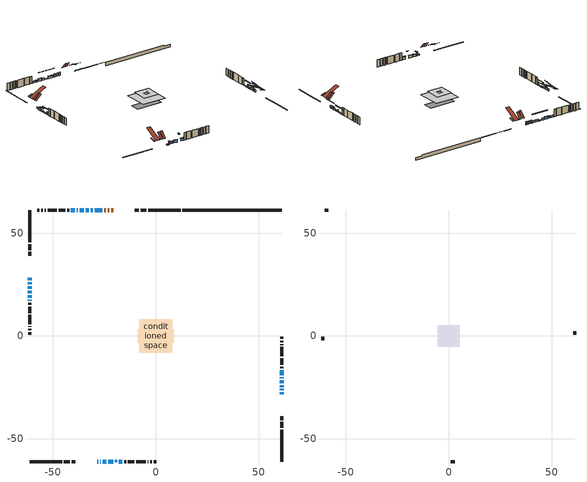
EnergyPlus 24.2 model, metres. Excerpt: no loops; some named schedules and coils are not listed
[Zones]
conditioned space
 floor outside (Floor1 construction): -2.92,-2.92 -2.92,2.92 2.92,2.92 2.92,-2.92 z0.26
 floor adiabatic (AdiabaticFloorConstruction): -8.1,-8.1 -8.1,8.1 8.1,8.1 8.1,-8.1 z2.7
 floor foundation (Slab1 construction): -8.86,-3.21 -8.86,3.21 8.86,3.21 8.86,-3.21 z-2.08
 wall outside (RimJoist1 construction): 12.05,61.26 -3.66,61.26 / -61.26,-61.26 -45.55,-61.26 / -61.26,61.26 -61.26,45.55 / 61.26,-61.26 61.26,-45.55 z0.26:0.56
 wall outside (RimJoist2 construction): -4.59,61.26 -7.41,61.26 / -44.62,-61.26 -41.79,-61.26 / -61.26,44.62 -61.26,41.79 / 61.26,-44.62 61.26,-41.79 z0.26:0.56
 wall outside (RimJoist4 construction): -8.34,61.26 -10.11,61.26 / -40.87,-61.26 -39.09,-61.26 / -61.26,40.87 -61.26,39.09 / 61.26,-40.87 61.26,-39.09 z0.26:0.56
 wall outside (AdiabaticWallConstruction 1): -20.77,61.26 -21.62,61.26 / -22.55,61.26 -23.42,61.26 / -24.34,61.26 -25.15,61.26 z0.26:2.29
 wall outside (AdiabaticWallConstruction): -28.44,-61.26 -27.88,-61.26 z0.26:0.52; -61.26,28.44 -61.26,27.07 / -37.81,61.26 -38.5,61.26 / -39.43,61.26 -41.23,61.26 z0.26:1.23; -61.26,26.14 -61.26,25.15 / 61.26,-28.44 61.26,-27.27 / 61.26,-26.34 61.26,-25.75 / 61.26,-24.83 61.26,-23.83 / 61.26,-20.61 61.26,-20.02 / -17.99,-61.26 -16.29,-61.26 / -35.05,61.26 -36.88,61.26 / -61.26,17.67 -61.26,17.08 z0.26:1.86; -26.08,61.26 -29.59,61.26 / -25.71,-61.26 -24.05,-61.26 z0.26:1.43; -26.95,-61.26 -26.63,-61.26 z0.26:2.29; -61.26,24.22 -61.26,23.02 z0.26:1.4; -61.26,22.1 -61.26,20.72 / 61.26,-22.91 61.26,-21.53 z0.26:0.74; -23.13,-61.26 -20.71,-61.26 z0.26:1.76; -30.51,61.26 -31.71,61.26 / -61.26,19.8 -61.26,18.6 / 61.26,-19.09 61.26,-16.7 z0.26:0.85; -32.64,61.26 -34.13,61.26 z0.26:1.48
 wall outside (Wall1 construction): -42.16,61.26 -43.09,61.26 / -15.36,-61.26 -14.43,-61.26 / -61.26,16.16 -61.26,15.23 / 61.26,-15.77 61.26,-14.84 z0.26:5.14
 wall outside (Wall2 construction): -44.02,61.26 -47.16,61.26 / -13.5,-61.26 -10.36,-61.26 / -61.26,14.3 -61.26,11.15 / 61.26,-13.91 61.26,-10.77 z0.26:5.14
 wall outside (Wall3 construction): -48.09,61.26 -52.6,61.26 / -9.43,-61.26 -4.93,-61.26 / -61.26,10.23 -61.26,5.72 / 61.26,-9.84 61.26,-5.34 z0.26:5.14
 wall outside (Wall4 construction): -53.52,61.26 -53.9,61.26 / -4,-61.26 -3.62,-61.26 / -61.26,4.79 -61.26,4.42 / 61.26,-4.41 61.26,-4.03 z0.26:5.14
 wall outside (Wall5 construction): -54.83,61.26 -55.64,61.26 / -2.69,-61.26 -1.88,-61.26 / -61.26,3.49 -61.26,2.68 / 61.26,-3.1 61.26,-2.3 z0.26:5.14
 wall outside (Wall6 construction): -56.56,61.26 -57.67,61.26 / -0.96,-61.26 0.15,-61.26 / -61.26,1.75 -61.26,0.65 / 61.26,-1.37 61.26,-0.26 z0.26:5.14
 wall foundation (FoundationWall1 construction): 12.98,61.26,-2.08 12.98,61.26,0.26 56.43,61.26,0.26 56.43,61.26,-0.32 61.26,61.26,-0.32 61.26,61.26,-2.08
 window (WindowConstruction 17): -28.44,-61.26 -27.88,-61.26 z0.26:0.51
 window (WindowConstruction 5): -61.26,28.44 -61.26,27.07 z0.26:1.23
 window (WindowConstruction 6): -61.26,26.14 -61.26,25.15 z0.26:1.86
 window (WindowConstruction 7): 61.26,-28.44 61.26,-27.27 z0.26:1.86
 window (WindowConstruction 8): 61.26,-26.34 61.26,-25.75 z0.26:1.86
 window (WindowConstruction 9): 61.26,-24.83 61.26,-23.84 z0.26:1.86
 window (WindowConstruction 10): -26.08,61.26 -29.59,61.26 z0.26:1.43
 window (WindowConstruction 18): -26.95,-61.26 -26.63,-61.26 z0.26:2.29
 window (WindowConstruction 11): -25.71,-61.26 -24.05,-61.26 z0.26:1.43
 window (WindowConstruction 12): -61.26,24.22 -61.26,23.02 z0.26:1.4
 window (WindowConstruction 13): -61.26,22.1 -61.26,20.72 z0.26:0.74
 window (WindowConstruction 14): 61.26,-22.91 61.26,-21.53 z0.26:0.74
 window (WindowConstruction 15): 61.26,-20.61 61.26,-20.02 z0.26:1.86
 window (WindowConstruction 16): -23.12,-61.26 -20.71,-61.26 z0.26:1.76
 window (WindowConstruction 20): -30.51,61.26 -31.71,61.26 z0.26:0.85
 window (WindowConstruction 21): -61.26,19.8 -61.26,18.6 z0.26:0.85
 window (WindowConstruction 22): 61.26,-19.09 61.26,-16.7 z0.26:0.85
 window (WindowConstruction): -17.99,-61.26 -16.29,-61.26 z0.26:1.86
 window (WindowConstruction 19): -32.64,61.26 -34.12,61.26 z0.26:1.48
 window (WindowConstruction 1): -35.05,61.26 -36.88,61.26 z0.26:1.86
 window (WindowConstruction 2): -37.81,61.26 -38.5,61.26 z0.26:1.23
 window (WindowConstruction 3): -39.43,61.26 -41.23,61.26 z0.26:1.23
 window (WindowConstruction 4): -61.26,17.67 -61.26,17.09 z0.26:1.86
 door (Door): -20.77,61.26 -21.62,61.26 z0.26:2.29
 door (Door 1): -22.55,61.26 -23.42,61.26 z0.26:2.29
 door (Door 2): -24.34,61.26 -25.15,61.26 z0.26:2.29
 ceiling adiabatic (AdiabaticFloorConstruction): 8.1,-8.1 8.1,8.1 -8.1,8.1 -8.1,-8.1 z2.7
 roof outside (Roof4 construction): -19.84,61.26,5.14 -19.84,57.59,8.8 -18.54,57.59,8.8 -18.54,61.26,5.14; -29.37,-61.26,5.14 -29.37,-57.59,8.8 -30.67,-57.59,8.8 -30.67,-61.26,5.14; -61.26,29.37,5.14 -57.59,29.37,8.8 -57.59,30.67,8.8 -61.26,30.67,5.14; 61.26,-29.37,5.14 57.59,-29.37,8.8 57.59,-30.67,8.8 61.26,-30.67,5.14
 roof outside (AdiabaticRoofConstruction): -18.92,-61.26,5.14 -18.92,-60.49,5.52 -19.78,-60.49,5.52 -19.78,-61.26,5.14
 skylight (SkylightConstruction): -18.92,-61.26,5.14 -18.92,-60.49,5.52 -19.78,-60.49,5.52 -19.78,-61.26,5.14
attic - vented
 floor to conditioned space (Floor2 construction Reversed): -1.21,-1.21 -1.21,1.21 1.21,1.21 1.21,-1.21 z5.14
 floor to conditioned space (Floor3 construction Reversed): -5.23,-5.23 -5.23,5.23 5.23,5.23 5.23,-5.23 z5.14
 floor to conditioned space (Floor4 construction Reversed): -2,-2 -2,2 2,2 2,-2 z5.14
 floor to conditioned space (Floor5 construction Reversed): -0.84,-0.84 -0.84,0.84 0.84,0.84 0.84,-0.84 z5.14
 wall outside (Wall7 construction): -58.6,61.26 -60.33,61.26 / 1.08,-61.26 2.81,-61.26 / -61.26,-0.28 -61.26,-2.01 / 61.26,0.67 61.26,2.4 z0.26:5.14
 roof outside (Roof1 construction): -11.8,61.26,5.14 -11.8,58.39,6.09 -11.04,58.39,6.09 -11.04,61.26,5.14; -37.41,-61.26,5.14 -37.41,-58.39,6.09 -38.17,-58.39,6.09 -38.17,-61.26,5.14; -61.26,37.41,5.14 -58.39,37.41,6.09 -58.39,38.17,6.09 -61.26,38.17,5.14; 61.26,-37.41,5.14 58.39,-37.41,6.09 58.39,-38.17,6.09 61.26,-38.17,5.14
 roof outside (Roof2 construction): -15.49,61.26,5.14 -15.49,51.37,10.08 -12.73,51.37,10.08 -12.73,61.26,5.14; -33.71,-61.26,5.14 -33.71,-51.37,10.08 -36.48,-51.37,10.08 -36.48,-61.26,5.14; -61.26,33.71,5.14 -51.37,33.71,10.08 -51.37,36.48,10.08 -61.26,36.48,5.14; 61.26,-33.71,5.14 51.37,-33.71,10.08 51.37,-36.48,10.08 61.26,-36.48,5.14
 roof outside (Roof3 construction): -17.61,61.26,5.14 -17.61,57.89,8.51 -16.42,57.89,8.51 -16.42,61.26,5.14; -31.59,-61.26,5.14 -31.59,-57.89,8.51 -32.79,-57.89,8.51 -32.79,-61.26,5.14; -61.26,31.59,5.14 -57.89,31.59,8.51 -57.89,32.79,8.51 -61.26,32.79,5.14; 61.26,-31.59,5.14 57.89,-31.59,8.51 57.89,-32.79,8.51 61.26,-32.79,5.14
shading: -27.58,-61.26 -28.74,-61.26 -28.74,-62.78 -27.58,-62.78 z0.81; -61.26,26.77 -61.26,28.74 -61.56,28.74 -61.56,26.77 z1.52; -61.26,24.85 -61.26,26.44 -61.56,26.44 -61.56,24.85 z2.16; 61.26,-24.22 61.26,-31.49 61.56,-31.49 61.56,-24.22 z4.91; 61.26,-25.46 61.26,-26.64 61.56,-26.64 61.56,-25.46 z2.16; 61.26,-23.54 61.26,-25.12 61.56,-25.12 61.56,-23.54 z2.16; -29.88,61.26 -25.78,61.26 -25.78,61.56 -29.88,61.56 z1.73; -26.34,-61.26 -27.25,-61.26 -27.25,-62.78 -26.34,-62.78 z2.59; -23.76,-61.26 -26,-61.26 -26,-61.56 -23.76,-61.56 z1.73; -61.26,21.81 -61.26,25.44 -61.56,25.44 -61.56,21.81 z2.62; -61.26,20.43 -61.26,22.39 -61.56,22.39 -61.56,20.43 z1.04; 61.26,-21.24 61.26,-23.2 61.56,-23.2 61.56,-21.24 z1.04; 61.26,-17.58 61.26,-23.05 61.56,-23.05 61.56,-17.58 z4.3; -20.41,-61.26 -23.42,-61.26 -23.42,-61.56 -20.41,-61.56 z2.06; -36.89,61.26 -25.34,61.26 -25.34,61.56 -36.89,61.56 z6.02; -61.26,15.55 -61.26,22.85 -61.56,22.85 -61.56,15.55 z3.9; 61.26,-13.65 61.26,-22.14 61.56,-22.14 61.56,-13.65 z3.9; -15.99,-61.26 -18.29,-61.26 -18.29,-61.56 -15.99,-61.56 z2.16; -37.18,61.26 -34.76,61.26 -34.76,61.56 -37.18,61.56 z2.16; -38.8,61.26 -37.51,61.26 -37.51,61.56 -38.8,61.56 z1.52; -41.53,61.26 -39.13,61.26 -39.13,61.56 -41.53,61.56 z1.52; -61.26,16.79 -61.26,17.97 -61.56,17.97 -61.56,16.79 z2.16
[Building]
Building 1: Terrain=Suburbs
[Site:Location]
Moncton Intl AP_NB: Latitude {deg}=46.11; Longitude {deg}=-64.68; Time Zone {hr}=-4; Elevation {m}=71; Keep Site Location Information=Yes
[Site:GroundTemperature:Shallow]
1.33672, -0.726403, -0.891626, 0.0874321, 4.0178, 7.92987, 11.3214, 13.4699, 13.6524, 11.905, 8.59993, 4.80787
[Site:WaterMainsTemperature]
Calculation Method=Schedule; Temperature Schedule=mains temperature schedule
[Material] Roughness=Rough; Thermal Absorptance=0.9
Name | Thickness {m} | Conductivity {W/m-K} | Density {kg/m3} | Specific Heat {J/kg-K} | Solar Absorptance | Visible Absorptance
asphalt or fiberglass shingles | 0.00635 | 0.162714 | 1121.4 | 1465.45 | 0.4 | 0.4
asphalt or fiberglass shingles 1 | 0.00635 | 0.162714 | 1121.4 | 1465.45 | 0.7 | 0.7
ceiling loosefill ins | 0.254 | 0.0480833 | 16.02 | 1046.75 | 0.7 | 0.7
ceiling loosefill ins 1 | 0.338667 | 0.0480833 | 16.02 | 1046.75 | 0.7 | 0.7
ceiling loosefill ins 2 | 0.169333 | 0.0480833 | 16.02 | 1046.75 | 0.7 | 0.7
ceiling stud and cavity | 0.1397 | 0.144249 | 65.682 | 1177.47 | 0.7 | 0.7
ceiling stud and cavity 1 | 0.1397 | 0.480823 | 65.682 | 1177.47 | 0.7 | 0.7
ceiling stud and cavity 2 | 0.1397 | 0.0791789 | 65.682 | 1177.47 | 0.7 | 0.7
ceiling stud and cavity 3 | 0.1397 | 0.0910875 | 65.682 | 1177.47 | 0.7 | 0.7
concrete 4.0 in. | 0.1016 | 1.803125 | 2242.8 | 837.4 | 0.7 | 0.7
concrete 8.0 in. | 0.2032 | 1.803125 | 2242.8 | 837.4 | 0.7 | 0.7
door material | 0.04445 | 0.0451087 | 512.64 | 1214.23 | 0.7 | 0.7
exterior vertical ins | 0.0457286 | 0.029427 | 32.04 | 1214.23 | 0.7 | 0.7
floor covering | 0.0127 | 0.0433444 | 54.468 | 1339.84 | 0.6 | 0.6
floor rigid ins; rim joist rigid ins; roof rigid ins; wall rigid ins | 0.051816 | 0.029427 | 32.04 | 1214.23 | 0.7 | 0.7
floor rigid ins 1; roof rigid ins 1; wall rigid ins 1 | 0.512978 | 0.029427 | 32.04 | 1214.23 | 0.7 | 0.7
floor stud and cavity | 0.1397 | 0.107184 | 92.3553 | 1139.71 | 0.7 | 0.7
floor stud and cavity 1 | 0.1397 | 1.75129 | 37.0049 | 1207.88 | 0.7 | 0.7
furniture material conditioned space 1 | 0.1524 | 0.115458 | 640.8 | 1214.23 | 0.6 | 0.6
gypsum board | 0.0127 | 0.160291 | 801 | 837.4 | 0.6 | 0.6
gypsum board 1 | 0.0127 | 0.160291 | 801 | 837.4 | 0.7 | 0.7
osb sheathing 0.5 in. | 0.0127 | 0.115458 | 512.64 | 1214.23 | 0.7 | 0.7
osb sheathing 0.75 in. | 0.01905 | 0.115458 | 512.64 | 1214.23 | 0.7 | 0.7
osb sheathing 2.0 in. | 0.0508 | 0.115458 | 512.64 | 1214.23 | 0.7 | 0.7
rim joist stud and cavity | 0.0508 | 0.0402607 | 125.044 | 1163.47 | 0.6 | 0.6
rim joist stud and cavity 1 | 0.0508 | 0.0490163 | 125.044 | 1163.47 | 0.6 | 0.6
rim joist stud and cavity 2 | 0.0508 | 0.0347766 | 125.044 | 1163.47 | 0.6 | 0.6
roof stud and cavity | 0.2032 | 0.159296 | 78.34581 | 1123.46 | 0.7 | 0.7
roof stud and cavity 1 | 0.18415 | 1.78687 | 37.0049 | 1207.88 | 0.6 | 0.6
wall stud and cavity | 0.1397 | 0.221619 | 139.0536 | 1170.24 | 0.7 | 0.7
wall stud and cavity 1 | 0.1397 | 0.236836 | 139.0536 | 1170.24 | 0.7 | 0.7
wall stud and cavity 2 | 0.1397 | 0.221002 | 139.0536 | 1170.24 | 0.7 | 0.7
wall stud and cavity 3 | 0.1397 | 0.24189 | 139.0536 | 1170.24 | 0.7 | 0.7
wall stud and cavity 4 | 0.1397 | 0.283359 | 139.0536 | 1170.24 | 0.7 | 0.7
wall stud and cavity 5 | 0.1397 | 0.443252 | 139.0536 | 1170.24 | 0.7 | 0.7
wall stud and cavity 6 | 0.0889 | 6.1454 | 50.32683 | 1063.81 | 0.6 | 0.6
wall stud and cavity 7 | 0.0889 | 0.380278 | 52.3479 | 1209.89 | 0.7 | 0.7
wall stud and cavity 8 | 0.0889 | 0.391764 | 83.0341 | 1211.67 | 0.7 | 0.7
wood siding | 0.0254 | 0.102417 | 544.68 | 1172.36 | 0.4 | 0.4
wood siding 1 | 0.00254 | 0.102417 | 544.68 | 1172.36 | 0.4 | 0.4
wood siding 2; wood siding 3; wood siding 4 | 0.0254 | 0.102417 | 544.68 | 1172.36 | 0.7 | 0.7
[WindowMaterial:SimpleGlazingSystem]
Name | U-Factor {W/m2-K} | Solar Heat Gain Coefficient
SkylightMaterial | 2.56403 | 0.648
WindowMaterial | 1.85784 | 0.64
WindowMaterial 1 | 1.92711 | 0.6
WindowMaterial 10 | 1.91576 | 0.61
WindowMaterial 11 | 3.08997 | 0.46
WindowMaterial 12 | 3.05363 | 0.55
WindowMaterial 13 | 1.94869 | 0.58
WindowMaterial 14 | 2.10313 | 0.49
WindowMaterial 2 | 2.092343 | 0.49
WindowMaterial 3 | 1.98389 | 0.57
WindowMaterial 4 | 2.08212 | 0.5
WindowMaterial 5 | 1.989 | 0.56
WindowMaterial 6 | 1.99695 | 0.56
WindowMaterial 7 | 1.96572 | 0.58
WindowMaterial 8 | 1.99752 | 0.56
WindowMaterial 9 | 1.97651 | 0.56
[Construction]
AdiabaticFloorConstruction: floor stud and cavity 1, floor rigid ins 1, osb sheathing 0.75 in., floor covering
AdiabaticRoofConstruction: asphalt or fiberglass shingles 1, roof rigid ins 1, osb sheathing 0.75 in., roof stud and cavity 1
AdiabaticWallConstruction: wood siding 3, wall rigid ins 1, wall stud and cavity 7, gypsum board
AdiabaticWallConstruction 1: wood siding 4, wall rigid ins 1, wall stud and cavity 7, gypsum board
Door; Door 1; Door 2: door material
Floor1 construction: floor stud and cavity, floor rigid ins, osb sheathing 0.75 in., floor covering
Floor2 construction Reversed: gypsum board, ceiling stud and cavity, ceiling loosefill ins
Floor3 construction Reversed: gypsum board, ceiling stud and cavity 1, ceiling loosefill ins 1
Floor4 construction Reversed: gypsum board, ceiling stud and cavity 2, ceiling loosefill ins
Floor5 construction Reversed: gypsum board, ceiling stud and cavity 3, ceiling loosefill ins 2
FoundationWall1 construction: concrete 8.0 in., gypsum board 1
furniture construction conditioned space 1: furniture material conditioned space 1
PartitionWallConstruction: gypsum board, wall stud and cavity 8, gypsum board
RimJoist1 construction: wood siding 2, rim joist rigid ins, osb sheathing 2.0 in., rim joist stud and cavity
RimJoist2 construction: wood siding 2, rim joist rigid ins, osb sheathing 2.0 in., rim joist stud and cavity 1
RimJoist4 construction: wood siding 2, rim joist rigid ins, osb sheathing 2.0 in., rim joist stud and cavity 2
Roof1 construction; Roof2 construction; Roof3 construction: asphalt or fiberglass shingles
Roof4 construction: asphalt or fiberglass shingles, roof rigid ins, osb sheathing 0.75 in., roof stud and cavity, gypsum board
SkylightConstruction: SkylightMaterial
Slab1 construction: concrete 4.0 in.
Wall1 construction: wood siding, wall rigid ins, osb sheathing 0.5 in., wall stud and cavity, gypsum board
Wall2 construction: wood siding, wall rigid ins, osb sheathing 0.5 in., wall stud and cavity 1, gypsum board
Wall3 construction: wood siding, wall rigid ins, osb sheathing 0.5 in., wall stud and cavity 2, gypsum board
Wall4 construction: wood siding, wall rigid ins, osb sheathing 0.5 in., wall stud and cavity 3, gypsum board
Wall5 construction: wood siding, wall rigid ins, osb sheathing 0.5 in., wall stud and cavity 4, gypsum board
Wall6 construction: wood siding, wall rigid ins, osb sheathing 0.5 in., wall stud and cavity 5, gypsum board
Wall7 construction: wood siding 1, wall stud and cavity 6
WindowConstruction: WindowMaterial
WindowConstruction 1: WindowMaterial 1
WindowConstruction 10: WindowMaterial 6
WindowConstruction 11: WindowMaterial 7
WindowConstruction 12: WindowMaterial 8
WindowConstruction 13; WindowConstruction 14: WindowMaterial 9
WindowConstruction 15; WindowConstruction 4; WindowConstruction 7; WindowConstruction 8: WindowMaterial 4
WindowConstruction 16: WindowMaterial 10
WindowConstruction 17: WindowMaterial 11
WindowConstruction 18: WindowMaterial 12
WindowConstruction 19: WindowMaterial 13
WindowConstruction 2; WindowConstruction 5: WindowMaterial 2
WindowConstruction 20; WindowConstruction 21; WindowConstruction 22: WindowMaterial 14
WindowConstruction 3: WindowMaterial 3
WindowConstruction 6; WindowConstruction 9: WindowMaterial 5
[Zone] Multiplier=1; Part of Total Floor Area=Yes
Name | Volume {m3}
attic - vented | 136.003
conditioned space | 956.8
[Space]
Name | Zone | Volume {m3}
attic - vented 1 | attic - vented | 136.003
conditioned space 1 | conditioned space | 956.8
[ZoneInfiltration:EffectiveLeakageArea]
infil attic - vented 1: Zone or Space=attic - vented 1; Schedule=Always On Discrete; Effective Air Leakage Area {cm2}=4731.06; Stack Coefficient=0.000683003; Wind Coefficient=1.76576e-05
[ZoneMixing]
whole house fan mix: Zone or Space=attic - vented; Schedule=Always On Continuous; Design Flow Rate Calculation Method=Flow/Zone; Design Flow Rate {m3/s}=0; Source Zone or Space=conditioned space
[SurfaceProperty:ExposedFoundationPerimeter]
Slab1: Exposed Perimeter Calculation Method=TotalExposedPerimeter; Total Exposed Perimeter {m}=48.28
[InternalMass] Zone or ZoneList=conditioned space; Space or SpaceList=conditioned space 1
Name | Construction | Surface Area {m2}
furniture mass conditioned space 1 | furniture construction conditioned space 1 | 164.18
partition wall mass | PartitionWallConstruction | 410.451
[Lights]
interior lighting: Zone or ZoneList or Space or SpaceList=conditioned space 1; Schedule=interior lighting schedule; Design Level Calculation Method=LightingLevel; Lighting Level {W}=343.2; Return Air Fraction=0; Fraction Radiant=0.6; Fraction Visible=0.2; Fraction Replaceable=1
[People]
occupants: Zone or ZoneList or Space or SpaceList=conditioned space 1; Number of People Schedule=occupants schedule; Number of People Calculation Method=People; Number of People=3; Fraction Radiant=0.314171; Sensible Heat Fraction=0.56303; Activity Level Schedule=occupants activity schedule; Carbon Dioxide Generation Rate {m3/s-W}=0; Enable ASHRAE 55 Comfort Warnings=No; Mean Radiant Temperature Calculation Type=EnclosureAveraged
[ElectricEquipment] Zone or ZoneList or Space or SpaceList=conditioned space 1; Design Level Calculation Method=EquipmentLevel
Name | Schedule | Design Level {W} | Fraction Latent | Fraction Radiant | Fraction Lost
clothes dryer | clothes dryer schedule | 140.772 | 0.015 | 0.081 | 0.85
clothes washer | clothes washer schedule | 32.1985 | 0.03 | 0.162 | 0.7
cooking range | cooking range schedule | 215.147 | 0.08 | 0.432 | 0.2
dishwasher | dishwasher schedule | 66.8632 | 0.3 | 0.18 | 0.4
fridge | fridge schedule | 72.9452 | 0 | 0.6 | 0
mech vent bath fan 0 | mech vent bath fan 0 schedule | 50.2 | 0 | 0 | 1
mech vent bath fan 1 | mech vent bath fan 1 schedule | 50.2 | 0 | 0 | 1
mech vent bath fan 2 | mech vent bath fan 2 schedule | 50.2 | 0 | 0 | 1
mech vent bath fan 3 | mech vent bath fan 3 schedule | 50.2 | 0 | 0 | 1
mech vent house fan | mech vent house fan schedule | 41.2267 | 0 | 0 | 0.5
mech vent house fan cfis | mech vent house fan cfis schedule | 0 | 0 | 0 | 0
mech vent range fan 0 | mech vent range fan 0 schedule | 57 | 0 | 0 | 1
misc plug loads | misc plug loads schedule | 494.7 | 0.045 | 0.513 | 0.1
whole house fan | Always On Discrete | 0 | 0 | 0 | 1
[OtherEquipment] Zone or ZoneList or Space or SpaceList=conditioned space 1; Design Level Calculation Method=EquipmentLevel
Name | Fuel Type | Schedule | Design Level {W} | Fraction Latent | Fraction Radiant | Fraction Lost
clothes dryer 1 | Electricity | clothes dryer schedule | 0 | 0.015 | 0.081 | 0.85
cooking range 1 | Electricity | cooking range schedule | 0 | 0.08 | 0.432 | 0.2
general water use latent | None | general water use schedule | 62.594 | 1 | 0 | 0
general water use sensible | None | general water use schedule | -61.6891 | 0 | 0.6 | 0
mech vent house fan latent load | None | Always On Discrete | 0 | 1 | 0 | 0
mech vent house fan sensible load | None | Always On Discrete | 0 | 0 | 0 | 0
water heater energy adjustment1 | Electricity | Always On Discrete | 0.01 | 0 | 0 | 1
[ZoneInfiltration:DesignFlowRate] Zone or ZoneList or Space or SpaceList=conditioned space 1; Schedule=Always On Discrete; Design Flow Rate Calculation Method=Flow/Zone; Design Flow Rate {m3/s}=0
infil flow; natural vent flow; whole house fan flow
[ZoneControl:Thermostat]
conditioned space Thermostat: Zone or ZoneList=conditioned space; Control Type Schedule=conditioned space Thermostat Schedule; Control 1=conditioned space temperature setpoint; Temperature Difference Between Cutout And Setpoint {deltaC}=0
[ThermostatSetpoint:DualSetpoint]
conditioned space temperature setpoint: Heating Setpoint Temperature Schedule=heating setpoint; Cooling Setpoint Temperature Schedule=cooling setpoint
[AirLoopHVAC:UnitarySystem]
unit heater unitary system: Control Type=Load; Controlling Zone or Thermostat Location=conditioned space; Dehumidification Control Type=None; Availability Schedule=Always On Discrete; Supply Fan=unit heater supply fan; Fan Placement=BlowThrough; Supply Air Fan Operating Mode Schedule=unit heater auto fan schedule; Heating Coil=unit heater htg coil; DX Heating Coil Sizing Ratio=1; Use DOAS DX Cooling Coil=No; Minimum Supply Air Temperature {C}=2; Latent Load Control=SensibleOnlyLoadControl; Cooling Supply Air Flow Rate Method=None; Heating Supply Air Flow Rate Method=SupplyAirFlowRate; Heating Supply Air Flow Rate {m3/s}=0.00141584; No Load Supply Air Flow Rate Method=SupplyAirFlowRate; No Load Supply Air Flow Rate {m3/s}=0; No Load Supply Air Flow Rate Control Set To Low Speed=Yes; Maximum Supply Air Temperature {C}=48.8889; Maximum Outdoor Dry-Bulb Temperature for Supplemental Heater Operation {C}=21; Ancillary On-Cycle Electric Power {W}=0; Ancillary Off-Cycle Electric Power {W}=0
[Zone equipment]
conditioned space: electric baseboard, unit heater unitary system
[Foundation:Kiva]
Foundation Kiva 1: Initial Indoor Air Temperature {C}=18; Wall Height Above Grade {m}=0.260025; Wall Depth Below Slab {m}=0.2032; Custom Block Material Name 1=exterior vertical ins; Custom Block Depth 1 {m}=2.34001; Custom Block X Position 1 {m}=0.2159; Custom Block Z Position 1 {m}=0
[Foundation:Kiva:Settings]
Soil Conductivity {W/m-K}=0.849921; Soil Density {kg/m3}=1842.3; Soil Specific Heat {J/kg-K}=418.7; Ground Solar Absorptivity=0.9; Ground Thermal Absorptivity=0.9; Ground Surface Roughness {m}=0.03; Far-Field Width {m}=40; Deep-Ground Boundary Condition=ZeroFlux; Deep-Ground Depth {m}=40; Minimum Cell Dimension {m}=0.2; Maximum Cell Growth Coefficient=3; Simulation Timestep=Timestep
[Exterior:Lights]
exterior lighting: Schedule=exterior lighting schedule; Design Level {W}=75.6
[EnergyManagementSystem:Sensor] Output:Variable or Output:Meter Index Key=conditioned space
Name | Output:Variable or Output:Meter
conditioned_space_clg_unmet_s | Zone Cooling Setpoint Not Met Time
conditioned_space_htg_unmet_s | Zone Heating Setpoint Not Met Time
fridge_tin_s; tin_s; tin_s_1 | Zone Mean Air Temperature
tout_s | Zone Outdoor Air Drybulb Temperature
win_s | Zone Air Humidity Ratio
[Schedule:Constant]
Name | Hourly Value
Always On Continuous; mech vent house fan schedule; mech vent house fan cfis schedule; Always On Discrete | 1
occupants activity schedule | 117.228
fridge schedule; unit heater auto fan schedule | 0
[Schedule:Week:Daily]
interior lighting schedule Week Rule - Jan1-Jan27: interior lighting schedule day, interior lighting schedule day, interior lighting schedule day, interior lighting schedule day, interior lighting schedule day, interior lighting schedule day, interior lighting schedule day, interior lighting schedule default day, interior lighting schedule default day, interior lighting schedule default day, interior lighting schedule default day, interior lighting schedule default day
interior lighting schedule Week Rule - Jan28-Feb3: interior lighting schedule day, interior lighting schedule day, interior lighting schedule day, interior lighting schedule day, interior lighting schedule day 1, interior lighting schedule day 1, interior lighting schedule day 1, interior lighting schedule default day, interior lighting schedule default day, interior lighting schedule default day, interior lighting schedule default day, interior lighting schedule default day
interior lighting schedule Week Rule - Feb4-Feb24: interior lighting schedule day 1, interior lighting schedule day 1, interior lighting schedule day 1, interior lighting schedule day 1, interior lighting schedule day 1, interior lighting schedule day 1, interior lighting schedule day 1, interior lighting schedule default day, interior lighting schedule default day, interior lighting schedule default day, interior lighting schedule default day, interior lighting schedule default day
interior lighting schedule Week Rule - Feb25-Mar3: interior lighting schedule day 1, interior lighting schedule day 1, interior lighting schedule day 1, interior lighting schedule day 1, interior lighting schedule day 2, interior lighting schedule day 2, interior lighting schedule day 2, interior lighting schedule default day, interior lighting schedule default day, interior lighting schedule default day, interior lighting schedule default day, interior lighting schedule default day
interior lighting schedule Week Rule - Mar4-Mar31: interior lighting schedule day 2, interior lighting schedule day 2, interior lighting schedule day 2, interior lighting schedule day 2, interior lighting schedule day 2, interior lighting schedule day 2, interior lighting schedule day 2, interior lighting schedule default day, interior lighting schedule default day, interior lighting schedule default day, interior lighting schedule default day, interior lighting schedule default day
interior lighting schedule Week Rule - Apr1-Apr28: interior lighting schedule day 3, interior lighting schedule day 3, interior lighting schedule day 3, interior lighting schedule day 3, interior lighting schedule day 3, interior lighting schedule day 3, interior lighting schedule day 3, interior lighting schedule default day, interior lighting schedule default day, interior lighting schedule default day, interior lighting schedule default day, interior lighting schedule default day
interior lighting schedule Week Rule - Apr29-May5: interior lighting schedule day 3, interior lighting schedule day 3, interior lighting schedule day 4, interior lighting schedule day 4, interior lighting schedule day 4, interior lighting schedule day 4, interior lighting schedule day 4, interior lighting schedule default day, interior lighting schedule default day, interior lighting schedule default day, interior lighting schedule default day, interior lighting schedule default day
interior lighting schedule Week Rule - May6-May26: interior lighting schedule day 4, interior lighting schedule day 4, interior lighting schedule day 4, interior lighting schedule day 4, interior lighting schedule day 4, interior lighting schedule day 4, interior lighting schedule day 4, interior lighting schedule default day, interior lighting schedule default day, interior lighting schedule default day, interior lighting schedule default day, interior lighting schedule default day
interior lighting schedule Week Rule - May27-Jun2: interior lighting schedule day 4, interior lighting schedule day 4, interior lighting schedule day 4, interior lighting schedule day 4, interior lighting schedule day 4, interior lighting schedule day 5, interior lighting schedule day 5, interior lighting schedule default day, interior lighting schedule default day, interior lighting schedule default day, interior lighting schedule default day, interior lighting schedule default day
interior lighting schedule Week Rule - Jun3-Jun30: interior lighting schedule day 5, interior lighting schedule day 5, interior lighting schedule day 5, interior lighting schedule day 5, interior lighting schedule day 5, interior lighting schedule day 5, interior lighting schedule day 5, interior lighting schedule default day, interior lighting schedule default day, interior lighting schedule default day, interior lighting schedule default day, interior lighting schedule default day
interior lighting schedule Week Rule - Jul1-Jul28: interior lighting schedule day 6, interior lighting schedule day 6, interior lighting schedule day 6, interior lighting schedule day 6, interior lighting schedule day 6, interior lighting schedule day 6, interior lighting schedule day 6, interior lighting schedule default day, interior lighting schedule default day, interior lighting schedule default day, interior lighting schedule default day, interior lighting schedule default day
interior lighting schedule Week Rule - Jul29-Aug4: interior lighting schedule day 6, interior lighting schedule day 6, interior lighting schedule day 6, interior lighting schedule day 7, interior lighting schedule day 7, interior lighting schedule day 7, interior lighting schedule day 7, interior lighting schedule default day, interior lighting schedule default day, interior lighting schedule default day, interior lighting schedule default day, interior lighting schedule default day
interior lighting schedule Week Rule - Aug5-Aug25: interior lighting schedule day 7, interior lighting schedule day 7, interior lighting schedule day 7, interior lighting schedule day 7, interior lighting schedule day 7, interior lighting schedule day 7, interior lighting schedule day 7, interior lighting schedule default day, interior lighting schedule default day, interior lighting schedule default day, interior lighting schedule default day, interior lighting schedule default day
interior lighting schedule Week Rule - Aug26-Sep1: interior lighting schedule day 7, interior lighting schedule day 7, interior lighting schedule day 7, interior lighting schedule day 7, interior lighting schedule day 7, interior lighting schedule day 7, interior lighting schedule day 8, interior lighting schedule default day, interior lighting schedule default day, interior lighting schedule default day, interior lighting schedule default day, interior lighting schedule default day
interior lighting schedule Week Rule - Sep2-Sep29: interior lighting schedule day 8, interior lighting schedule day 8, interior lighting schedule day 8, interior lighting schedule day 8, interior lighting schedule day 8, interior lighting schedule day 8, interior lighting schedule day 8, interior lighting schedule default day, interior lighting schedule default day, interior lighting schedule default day, interior lighting schedule default day, interior lighting schedule default day
interior lighting schedule Week Rule - Sep30-Oct6: interior lighting schedule day 8, interior lighting schedule day 9, interior lighting schedule day 9, interior lighting schedule day 9, interior lighting schedule day 9, interior lighting schedule day 9, interior lighting schedule day 9, interior lighting schedule default day, interior lighting schedule default day, interior lighting schedule default day, interior lighting schedule default day, interior lighting schedule default day
[Schedule:Year]
interior lighting schedule: interior lighting schedule Week Rule - Jan1-Jan27, 1, 1, 1, 27, interior lighting schedule Week Rule - Jan28-Feb3, 1, 28, 2, 3, interior lighting schedule Week Rule - Feb4-Feb24, 2, 4, 2, 24, interior lighting schedule Week Rule - Feb25-Mar3, 2, 25, 3, 3, interior lighting schedule Week Rule - Mar4-Mar31, 3, 4, 3, 31, interior lighting schedule Week Rule - Apr1-Apr28, 4, 1, 4, 28, interior lighting schedule Week Rule - Apr29-May5, 4, 29, 5, 5, interior lighting schedule Week Rule - May6-May26, 5, 6, 5, 26, interior lighting schedule Week Rule - May27-Jun2, 5, 27, 6, 2, interior lighting schedule Week Rule - Jun3-Jun30, 6, 3, 6, 30, interior lighting schedule Week Rule - Jul1-Jul28, 7, 1, 7, 28, interior lighting schedule Week Rule - Jul29-Aug4, 7, 29, 8, 4, interior lighting schedule Week Rule - Aug5-Aug25, 8, 5, 8, 25, interior lighting schedule Week Rule - Aug26-Sep1, 8, 26, 9, 1, interior lighting schedule Week Rule - Sep2-Sep29, 9, 2, 9, 29, interior lighting schedule Week Rule - Sep30-Oct6, 9, 30, 10, 6, interior lighting schedule Week Rule - Oct7-Oct27, 10, 7, 10, 27, interior lighting schedule Week Rule - Oct28-Nov3, 10, 28, 11, 3, interior lighting schedule Week Rule - Nov4-Nov24, 11, 4, 11, 24, interior lighting schedule Week Rule - Nov25-Dec1, 11, 25, 12, 1, interior lighting schedule Week Rule - Dec2-Dec31, 12, 2, 12, 31
occupants schedule: occupants schedule Week Rule - Jan1-Dec31, 1, 1, 12, 31
clothes dryer schedule: clothes dryer schedule Week Rule - Jan1-Dec31, 1, 1, 12, 31
clothes washer schedule: clothes washer schedule Week Rule - Jan1-Dec31, 1, 1, 12, 31
cooking range schedule: cooking range schedule Week Rule - Jan1-Dec31, 1, 1, 12, 31
dishwasher schedule: dishwasher schedule Week Rule - Jan1-Dec31, 1, 1, 12, 31
mech vent bath fan 0 schedule: mech vent bath fan 0 schedule Week Rule - Jan1-Dec31, 1, 1, 12, 31
mech vent bath fan 1 schedule: mech vent bath fan 1 schedule Week Rule - Jan1-Dec31, 1, 1, 12, 31
mech vent bath fan 2 schedule: mech vent bath fan 2 schedule Week Rule - Jan1-Dec31, 1, 1, 12, 31
mech vent bath fan 3 schedule: mech vent bath fan 3 schedule Week Rule - Jan1-Dec31, 1, 1, 12, 31
mech vent range fan 0 schedule: mech vent range fan 0 schedule Week Rule - Jan1-Dec31, 1, 1, 12, 31
misc plug loads schedule: misc plug loads schedule Week Rule - Jan1-Dec31, 1, 1, 12, 31
general water use schedule: general water use schedule Week Rule - Jan1-Dec31, 1, 1, 12, 31
exterior lighting schedule: exterior lighting schedule Week Rule - Jan1-Jan27, 1, 1, 1, 27, exterior lighting schedule Week Rule - Jan28-Feb3, 1, 28, 2, 3, exterior lighting schedule Week Rule - Feb4-Feb24, 2, 4, 2, 24, exterior lighting schedule Week Rule - Feb25-Mar3, 2, 25, 3, 3, exterior lighting schedule Week Rule - Mar4-Mar31, 3, 4, 3, 31, exterior lighting schedule Week Rule - Apr1-Apr28, 4, 1, 4, 28, exterior lighting schedule Week Rule - Apr29-May5, 4, 29, 5, 5, exterior lighting schedule Week Rule - May6-May26, 5, 6, 5, 26, exterior lighting schedule Week Rule - May27-Jun2, 5, 27, 6, 2, exterior lighting schedule Week Rule - Jun3-Jun30, 6, 3, 6, 30, exterior lighting schedule Week Rule - Jul1-Jul28, 7, 1, 7, 28, exterior lighting schedule Week Rule - Jul29-Aug4, 7, 29, 8, 4, exterior lighting schedule Week Rule - Aug5-Aug25, 8, 5, 8, 25, exterior lighting schedule Week Rule - Aug26-Sep1, 8, 26, 9, 1, exterior lighting schedule Week Rule - Sep2-Sep29, 9, 2, 9, 29, exterior lighting schedule Week Rule - Sep30-Oct6, 9, 30, 10, 6, exterior lighting schedule Week Rule - Oct7-Oct27, 10, 7, 10, 27, exterior lighting schedule Week Rule - Oct28-Nov3, 10, 28, 11, 3, exterior lighting schedule Week Rule - Nov4-Nov24, 11, 4, 11, 24, exterior lighting schedule Week Rule - Nov25-Dec1, 11, 25, 12, 1, exterior lighting schedule Week Rule - Dec2-Dec31, 12, 2, 12, 31
[Schedule:Compact]
conditioned space Thermostat Schedule: Through: 12/31, For: AllDays, Until: 24:00, 4
mains temperature schedule: Through: 01/01, For: AllDays, Until: 24:00, 6.09, Through: 01/02, For: AllDays, Until: 24:00, 6.02167, Through: 01/03, For: AllDays, Until: 24:00, 5.95444, Through: 01/04, For: AllDays, Until: 24:00, 5.88833, Through: 01/05, For: AllDays, Until: 24:00, 5.82333, Through: 01/06, For: AllDays, Until: 24:00, 5.75944, Through: 01/07, For: AllDays, Until: 24:00, 5.69667, Through: 01/08, For: AllDays, Until: 24:00, 5.635, Through: 01/09, For: AllDays, Until: 24:00, 5.57444, Through: 01/10, For: AllDays, Until: 24:00, 5.515, Through: 01/11, For: AllDays, Until: 24:00, 5.45722, Through: 01/12, For: AllDays, Until: 24:00, 5.4, Through: 01/13, For: AllDays, Until: 24:00, 5.34444, Through: 01/14, For: AllDays, Until: 24:00, 5.29, Through: 01/15, For: AllDays, Until: 24:00, 5.23667, Through: 01/16, For: AllDays, Until: 24:00, 5.18444, Through: 01/17, For: AllDays, Until: 24:00, 5.13389, Through: 01/18, For: AllDays, Until: 24:00, 5.085, Through: 01/19, For: AllDays, Until: 24:00, 5.03667, Through: 01/20, For: AllDays, Until: 24:00, 4.99, Through: 01/21, For: AllDays, Until: 24:00, 4.94444, Through: 01/22, For: AllDays, Until: 24:00, 4.90056, Through: 01/23, For: AllDays, Until: 24:00, 4.85833, Through: 01/24, For: AllDays, Until: 24:00, 4.81722, Through: 01/25, For: AllDays, Until: 24:00, 4.77722, Through: 01/26, For: AllDays, Until: 24:00, 4.73889, Through: 01/27, For: AllDays, Until: 24:00, 4.70167, Through: 01/28, For: AllDays, Until: 24:00, 4.66611, Through: 01/29, For: AllDays, Until: 24:00, 4.63222, Through: 01/30, For: AllDays, Until: 24:00, 4.59944, Through: 01/31, For: AllDays, Until: 24:00, 4.56833, Through: 02/01, For: AllDays, Until: 24:00, 4.53889, Through: 02/02, For: AllDays, Until: 24:00, 4.51056, Through: 02/03, For: AllDays, Until: 24:00, 4.48389, Through: 02/04, For: AllDays, Until: 24:00, 4.45889, Through: 02/05, For: AllDays, Until: 24:00, 4.435, Through: 02/06, For: AllDays, Until: 24:00, 4.41278, Through: 02/07, For: AllDays, Until: 24:00, 4.39222, Through: 02/08, For: AllDays, Until: 24:00, 4.37333, Through: 02/09, For: AllDays, Until: 24:00, 4.35556, Through: 02/10, For: AllDays, Until: 24:00, 4.33944, Through: 02/11, For: AllDays, Until: 24:00, 4.325, Through: 02/12, For: AllDays, Until: 24:00, 4.31222, Through: 02/13, For: AllDays, Until: 24:00, 4.30056, Through: 02/14, For: AllDays, Until: 24:00, 4.29056, Through: 02/15, For: AllDays, Until: 24:00, 4.28222, Through: 02/16, For: AllDays, Until: 24:00, 4.27556, Through: 02/17, For: AllDays, Until: 24:00, 4.27056, Through: 02/18, For: AllDays, Until: 24:00, 4.26667, Through: 02/19, For: AllDays, Until: 24:00, 4.265, Through: 02/20, For: AllDays, Until: 24:00, 4.26444, Through: 02/21, For: AllDays, Until: 24:00, 4.26556, Through: 02/22, For: AllDays, Until: 24:00, 4.26833, Through: 02/23, For: AllDays, Until: 24:00, 4.27222, Through: 02/24, For: AllDays, Until: 24:00, 4.27833, Through: 02/25, For: AllDays, Until: 24:00, 4.28556, Through: 02/26, For: AllDays, Until: 24:00, 4.29444, Through: 02/27, For: AllDays, Until: 24:00, 4.305, Through: 02/28, For: AllDays, Until: 24:00, 4.31667, Through: 03/01, For: AllDays, Until: 24:00, 4.33056, Through: 03/02, For: AllDays, Until: 24:00, 4.34556, Through: 03/03, For: AllDays, Until: 24:00, 4.36222, Through: 03/04, For: AllDays, Until: 24:00, 4.38, Through: 03/05, For: AllDays, Until: 24:00, 4.4, Through: 03/06, For: AllDays, Until: 24:00, 4.42111, Through: 03/07, For: AllDays, Until: 24:00, 4.44389, Through: 03/08, For: AllDays, Until: 24:00, 4.46833, Through: 03/09, For: AllDays, Until: 24:00, 4.49389, Through: 03/10, For: AllDays, Until: 24:00, 4.52111, Through: 03/11, For: AllDays, Until: 24:00, 4.55, Through: 03/12, For: AllDays, Until: 24:00, 4.58, Through: 03/13, For: AllDays, Until: 24:00, 4.61167, Through: 03/14, For: AllDays, Until: 24:00, 4.645, Through: 03/15, For: AllDays, Until: 24:00, 4.67944, Through: 03/16, For: AllDays, Until: 24:00, 4.71556, Through: 03/17, For: AllDays, Until: 24:00, 4.75333, Through: 03/18, For: AllDays, Until: 24:00, 4.79222, Through: 03/19, For: AllDays, Until: 24:00, 4.83222, Through: 03/20, For: AllDays, Until: 24:00, 4.87444, Through: 03/21, For: AllDays, Until: 24:00, 4.91722, Through: 03/22, For: AllDays, Until: 24:00, 4.96167, Through: 03/23, For: AllDays, Until: 24:00, 5.00778, Through: 03/24, For: AllDays, Until: 24:00, 5.055, Through: 03/25, For: AllDays, Until: 24:00, 5.10333, Through: 03/26, For: AllDays, Until: 24:00, 5.15333, Through: 03/27, For: AllDays, Until: 24:00, 5.20444, Through: 03/28, For: AllDays, Until: 24:00, 5.25667, Through: 03/29, For: AllDays, Until: 24:00, 5.31056, Through: 03/30, For: AllDays, Until: 24:00, 5.36556, Through: 03/31, For: AllDays, Until: 24:00, 5.42167, Through: 04/01, For: AllDays, Until: 24:00, 5.47889, Through: 04/02, For: AllDays, Until: 24:00, 5.53778, Through: 04/03, For: AllDays, Until: 24:00, 5.59722, Through: 04/04, For: AllDays, Until: 24:00, 5.65833, Through: 04/05, For: AllDays, Until: 24:00, 5.72056, Through: 04/06, For: AllDays, Until: 24:00, 5.78389, Through: 04/07, For: AllDays, Until: 24:00, 5.84833, Through: 04/08, For: AllDays, Until: 24:00, 5.91333, Through: 04/09, For: AllDays, Until: 24:00, 5.98, Through: 04/10, For: AllDays, Until: 24:00, 6.04778, Through: 04/11, For: AllDays, Until: 24:00, 6.11667, Through: 04/12, For: AllDays, Until: 24:00, 6.18611, Through: 04/13, For: AllDays, Until: 24:00, 6.25667, Through: 04/14, For: AllDays, Until: 24:00, 6.32833, Through: 04/15, For: AllDays, Until: 24:00, 6.40111, Through: 04/16, For: AllDays, Until: 24:00, 6.47444, Through: 04/17, For: AllDays, Until: 24:00, 6.54889, Through: 04/18, For: AllDays, Until: 24:00, 6.62444, Through: 04/19, For: AllDays, Until: 24:00, 6.70056, Through: 04/20, For: AllDays, Until: 24:00, 6.77722, Through: 04/21, For: AllDays, Until: 24:00, 6.85556, Through: 04/22, For: AllDays, Until: 24:00, 6.93389, Through: 04/23, For: AllDays, Until: 24:00, 7.01333, Through: 04/24, For: AllDays, Until: 24:00, 7.09333, Through: 04/25, For: AllDays, Until: 24:00, 7.17444, Through: 04/26, For: AllDays, Until: 24:00, 7.25611, Through: 04/27, For: AllDays, Until: 24:00, 7.33833, Through: 04/28, For: AllDays, Until: 24:00, 7.42111, Through: 04/29, For: AllDays, Until: 24:00, 7.505, Through: 04/30, For: AllDays, Until: 24:00, 7.58889, Through: 05/01, For: AllDays, Until: 24:00, 7.67389, Through: 05/02, For: AllDays, Until: 24:00, 7.75889, Through: 05/03, For: AllDays, Until: 24:00, 7.845, Through: 05/04, For: AllDays, Until: 24:00, 7.93111, Through: 05/05, For: AllDays, Until: 24:00, 8.01833, Through: 05/06, For: AllDays, Until: 24:00, 8.10556, Through: 05/07, For: AllDays, Until: 24:00, 8.19333, Through: 05/08, For: AllDays, Until: 24:00, 8.28111, Through: 05/09, For: AllDays, Until: 24:00, 8.36944, Through: 05/10, For: AllDays, Until: 24:00, 8.45833, Through: 05/11, For: AllDays, Until: 24:00, 8.54778, Through: 05/12, For: AllDays, Until: 24:00, 8.63722, Through: 05/13, For: AllDays, Until: 24:00, 8.72667, Through: 05/14, For: AllDays, Until: 24:00, 8.81667, Through: 05/15, For: AllDays, Until: 24:00, 8.90722, Through: 05/16, For: AllDays, Until: 24:00, 8.99722, Through: 05/17, For: AllDays, Until: 24:00, 9.08778, Through: 05/18, For: AllDays, Until: 24:00, 9.17889, Through: 05/19, For: AllDays, Until: 24:00, 9.26944, Through: 05/20, For: AllDays, Until: 24:00, 9.36056, Through: 05/21, For: AllDays, Until: 24:00, 9.45111, Through: 05/22, For: AllDays, Until: 24:00, 9.54222, Through: 05/23, For: AllDays, Until: 24:00, 9.63333, Through: 05/24, For: AllDays, Until: 24:00, 9.72389, Through: 05/25, For: AllDays, Until: 24:00, 9.815, Through: 05/26, For: AllDays, Until: 24:00, 9.90556, Through: 05/27, For: AllDays, Until: 24:00, 9.99667, Through: 05/28, For: AllDays, Until: 24:00, 10.0872, Through: 05/29, For: AllDays, Until: 24:00, 10.1772, Through: 05/30, For: AllDays, Until: 24:00, 10.2678, Through: 05/31, For: AllDays, Until: 24:00, 10.3578, Through: 06/01, For: AllDays, Until: 24:00, 10.4472, Through: 06/02, For: AllDays, Until: 24:00, 10.5367, Through: 06/03, For: AllDays, Until: 24:00, 10.6261, Through: 06/04, For: AllDays, Until: 24:00, 10.715, Through: 06/05, For: AllDays, Until: 24:00, 10.8033, Through: 06/06, For: AllDays, Until: 24:00, 10.8917, Through: 06/07, For: AllDays, Until: 24:00, 10.9794, Through: 06/08, For: AllDays, Until: 24:00, 11.0667, Through: 06/09, For: AllDays, Until: 24:00, 11.1539, Through: 06/10, For: AllDays, Until: 24:00, 11.24, Through: 06/11, For: AllDays, Until: 24:00, 11.3261, Through: 06/12, For: AllDays, Until: 24:00, 11.4117, Through: 06/13, For: AllDays, Until: 24:00, 11.4967, Through: 06/14, For: AllDays, Until: 24:00, 11.5806, Through: 06/15, For: AllDays, Until: 24:00, 11.6644, Through: 06/16, For: AllDays, Until: 24:00, 11.7472, Through: 06/17, For: AllDays, Until: 24:00, 11.83, Through: 06/18, For: AllDays, Until: 24:00, 11.9117, Through: 06/19, For: AllDays, Until: 24:00, 11.9928, Through: 06/20, For: AllDays, Until: 24:00, 12.0728, Through: 06/21, For: AllDays, Until: 24:00, 12.1522, Through: 06/22, For: AllDays, Until: 24:00, 12.2311, Through: 06/23, For: AllDays, Until: 24:00, 12.3094, Through: 06/24, For: AllDays, Until: 24:00, 12.3867, Through: 06/25, For: AllDays, Until: 24:00, 12.4628, Through: 06/26, For: AllDays, Until: 24:00, 12.5383, Through: 06/27, For: AllDays, Until: 24:00, 12.6128, Through: 06/28, For: AllDays, Until: 24:00, 12.6867, Through: 06/29, For: AllDays, Until: 24:00, 12.7594, Through: 06/30, For: AllDays, Until: 24:00, 12.8311, Through: 07/01, For: AllDays, Until: 24:00, 12.9017, Through: 07/02, For: AllDays, Until: 24:00, 12.9717, Through: 07/03, For: AllDays, Until: 24:00, 13.0406, Through: 07/04, For: AllDays, Until: 24:00, 13.1083, Through: 07/05, For: AllDays, Until: 24:00, 13.175, Through: 07/06, For: AllDays, Until: 24:00, 13.2406, Through: 07/07, For: AllDays, Until: 24:00, 13.3056, Through: 07/08, For: AllDays, Until: 24:00, 13.3689, Through: 07/09, For: AllDays, Until: 24:00, 13.4311, Through: 07/10, For: AllDays, Until: 24:00, 13.4922, Through: 07/11, For: AllDays, Until: 24:00, 13.5522, Through: 07/12, For: AllDays, Until: 24:00, 13.6111, Through: 07/13, For: AllDays, Until: 24:00, 13.6689, Through: 07/14, For: AllDays, Until: 24:00, 13.725, Through: 07/15, For: AllDays, Until: 24:00, 13.7806, Through: 07/16, For: AllDays, Until: 24:00, 13.8344, Through: 07/17, For: AllDays, Until: 24:00, 13.8867, Through: 07/18, For: AllDays, Until: 24:00, 13.9383, Through: 07/19, For: AllDays, Until: 24:00, 13.9883, Through: 07/20, For: AllDays, Until: 24:00, 14.0372, Through: 07/21, For: AllDays, Until: 24:00, 14.0844, Through: 07/22, For: AllDays, Until: 24:00, 14.1306, Through: 07/23, For: AllDays, Until: 24:00, 14.175, Through: 07/24, For: AllDays, Until: 24:00, 14.2183, Through: 07/25, For: AllDays, Until: 24:00, 14.2606, Through: 07/26, For: AllDays, Until: 24:00, 14.3011, Through: 07/27, For: AllDays, Until: 24:00, 14.3406, Through: 07/28, For: AllDays, Until: 24:00, 14.3778, Through: 07/29, For: AllDays, Until: 24:00, 14.4144, Through: 07/30, For: AllDays, Until: 24:00, 14.4494, Through: 07/31, For: AllDays, Until: 24:00, 14.4828, Through: 08/01, For: AllDays, Until: 24:00, 14.5144, Through: 08/02, For: AllDays, Until: 24:00, 14.545, Through: 08/03, For: AllDays, Until: 24:00, 14.5739, Through: 08/04, For: AllDays, Until: 24:00, 14.6017, Through: 08/05, For: AllDays, Until: 24:00, 14.6278, Through: 08/06, For: AllDays, Until: 24:00, 14.6522, Through: 08/07, For: AllDays, Until: 24:00, 14.675, Through: 08/08, For: AllDays, Until: 24:00, 14.6967, Through: 08/09, For: AllDays, Until: 24:00, 14.7167, Through: 08/10, For: AllDays, Until: 24:00, 14.735, Through: 08/11, For: AllDays, Until: 24:00, 14.7522, Through: 08/12, For: AllDays, Until: 24:00, 14.7672, Through: 08/13, For: AllDays, Until: 24:00, 14.7811, Through: 08/14, For: AllDays, Until: 24:00, 14.7933, Through: 08/15, For: AllDays, Until: 24:00, 14.8044, Through: 08/16, For: AllDays, Until: 24:00, 14.8133, Through: 08/17, For: AllDays, Until: 24:00, 14.8211, Through: 08/18, For: AllDays, Until: 24:00, 14.8272, Through: 08/19, For: AllDays, Until: 24:00, 14.8317, Through: 08/20, For: AllDays, Until: 24:00, 14.8344, Through: 08/21, For: AllDays, Until: 24:00, 14.8361, Through: 08/22, For: AllDays, Until: 24:00, 14.8356, Through: 08/23, For: AllDays, Until: 24:00, 14.8339, Through: 08/24, For: AllDays, Until: 24:00, 14.8306, Through: 08/25, For: AllDays, Until: 24:00, 14.8256, Through: 08/26, For: AllDays, Until: 24:00, 14.8189, Through: 08/27, For: AllDays, Until: 24:00, 14.8111, Through: 08/28, For: AllDays, Until: 24:00, 14.8017, Through: 08/29, For: AllDays, Until: 24:00, 14.7906, Through: 08/30, For: AllDays, Until: 24:00, 14.7778, Through: 08/31, For: AllDays, Until: 24:00, 14.7633, Through: 09/01, For: AllDays, Until: 24:00, 14.7478, Through: 09/02, For: AllDays, Until: 24:00, 14.7306, Through: 09/03, For: AllDays, Until: 24:00, 14.7117, Through: 09/04, For: AllDays, Until: 24:00, 14.6911, Through: 09/05, For: AllDays, Until: 24:00, 14.6694, Through: 09/06, For: AllDays, Until: 24:00, 14.6456, Through: 09/07, For: AllDays, Until: 24:00, 14.6211, Through: 09/08, For: AllDays, Until: 24:00, 14.5944, Through: 09/09, For: AllDays, Until: 24:00, 14.5667, Through: 09/10, For: AllDays, Until: 24:00, 14.5372, Through: 09/11, For: AllDays, Until: 24:00, 14.5061, Through: 09/12, For: AllDays, Until: 24:00, 14.4739, Through: 09/13, For: AllDays, Until: 24:00, 14.44, Through: 09/14, For: AllDays, Until: 24:00, 14.405, Through: 09/15, For: AllDays, Until: 24:00, 14.3678, Through: 09/16, For: AllDays, Until: 24:00, 14.33, Through: 09/17, For: AllDays, Until: 24:00, 14.2906, Through: 09/18, For: AllDays, Until: 24:00, 14.2494, Through: 09/19, For: AllDays, Until: 24:00, 14.2072, Through: 09/20, For: AllDays, Until: 24:00, 14.1633, Through: 09/21, For: AllDays, Until: 24:00, 14.1183, Through: 09/22, For: AllDays, Until: 24:00, 14.0717, Through: 09/23, For: AllDays, Until: 24:00, 14.0239, Through: 09/24, For: AllDays, Until: 24:00, 13.975, Through: 09/25, For: AllDays, Until: 24:00, 13.9244, Through: 09/26, For: AllDays, Until: 24:00, 13.8728, Through: 09/27, For: AllDays, Until: 24:00, 13.82, Through: 09/28, For: AllDays, Until: 24:00, 13.7656, Through: 09/29, For: AllDays, Until: 24:00, 13.71, Through: 09/30, For: AllDays, Until: 24:00, 13.6533, Through: 10/01, For: AllDays, Until: 24:00, 13.5956, Through: 10/02, For: AllDays, Until: 24:00, 13.5361, Through: 10/03, For: AllDays, Until: 24:00, 13.4761, Through: 10/04, For: AllDays, Until: 24:00, 13.4144, Through: 10/05, For: AllDays, Until: 24:00, 13.3517, Through: 10/06, For: AllDays, Until: 24:00, 13.2883, Through: 10/07, For: AllDays, Until: 24:00, 13.2233, Through: 10/08, For: AllDays, Until: 24:00, 13.1572, Through: 10/09, For: AllDays, Until: 24:00, 13.09, Through: 10/10, For: AllDays, Until: 24:00, 13.0222, Through: 10/11, For: AllDays, Until: 24:00, 12.9528, Through: 10/12, For: AllDays, Until: 24:00, 12.8828, Through: 10/13, For: AllDays, Until: 24:00, 12.8117, Through: 10/14, For: AllDays, Until: 24:00, 12.74, Through: 10/15, For: AllDays, Until: 24:00, 12.6667, Through: 10/16, For: AllDays, Until: 24:00, 12.5928, Through: 10/17, For: AllDays, Until: 24:00, 12.5178, Through: 10/18, For: AllDays, Until: 24:00, 12.4422, Through: 10/19, For: AllDays, Until: 24:00, 12.3656, Through: 10/20, For: AllDays, Until: 24:00, 12.2883, Through: 10/21, For: AllDays, Until: 24:00, 12.21, Through: 10/22, For: AllDays, Until: 24:00, 12.1311, Through: 10/23, For: AllDays, Until: 24:00, 12.0517, Through: 10/24, For: AllDays, Until: 24:00, 11.9711, Through: 10/25, For: AllDays, Until: 24:00, 11.8894, Through: 10/26, For: AllDays, Until: 24:00, 11.8078, Through: 10/27, For: AllDays, Until: 24:00, 11.725, Through: 10/28, For: AllDays, Until: 24:00, 11.6422, Through: 10/29, For: AllDays, Until: 24:00, 11.5583, Through: 10/30, For: AllDays, Until: 24:00, 11.4739, Through: 10/31, For: AllDays, Until: 24:00, 11.3889, Through: 11/01, For: AllDays, Until: 24:00, 11.3033, Through: 11/02, For: AllDays, Until: 24:00, 11.2172, Through: 11/03, For: AllDays, Until: 24:00, 11.1306, Through: 11/04, For: AllDays, Until: 24:00, 11.0433, Through: 11/05, For: AllDays, Until: 24:00, 10.9561, Through: 11/06, For: AllDays, Until: 24:00, 10.8683, Through: 11/07, For: AllDays, Until: 24:00, 10.78, Through: 11/08, For: AllDays, Until: 24:00, 10.6911, Through: 11/09, For: AllDays, Until: 24:00, 10.6022, Through: 11/10, For: AllDays, Until: 24:00, 10.5128, Through: 11/11, For: AllDays, Until: 24:00, 10.4233, Through: 11/12, For: AllDays, Until: 24:00, 10.3333, Through: 11/13, For: AllDays, Until: 24:00, 10.2433, Through: 11/14, For: AllDays, Until: 24:00, 10.1533, Through: 11/15, For: AllDays, Until: 24:00, 10.0628, Through: 11/16, For: AllDays, Until: 24:00, 9.97222, Through: 11/17, For: AllDays, Until: 24:00, 9.88111, Through: 11/18, For: AllDays, Until: 24:00, 9.79056, Through: 11/19, For: AllDays, Until: 24:00, 9.69944, Through: 11/20, For: AllDays, Until: 24:00, 9.60889, Through: 11/21, For: AllDays, Until: 24:00, 9.51778, Through: 11/22, For: AllDays, Until: 24:00, 9.42667, Through: 11/23, For: AllDays, Until: 24:00, 9.33611, Through: 11/24, For: AllDays, Until: 24:00, 9.245, Through: 11/25, For: AllDays, Until: 24:00, 9.15444, Through: 11/26, For: AllDays, Until: 24:00, 9.06333, Through: 11/27, For: AllDays, Until: 24:00, 8.97333, Through: 11/28, For: AllDays, Until: 24:00, 8.88278, Through: 11/29, For: AllDays, Until: 24:00, 8.79278, Through: 11/30, For: AllDays, Until: 24:00, 8.70278, Through: 12/01, For: AllDays, Until: 24:00, 8.61278, Through: 12/02, For: AllDays, Until: 24:00, 8.52389, Through: 12/03, For: AllDays, Until: 24:00, 8.43444, Through: 12/04, For: AllDays, Until: 24:00, 8.34611, Through: 12/05, For: AllDays, Until: 24:00, 8.25722, Through: 12/06, For: AllDays, Until: 24:00, 8.16944, Through: 12/07, For: AllDays, Until: 24:00, 8.08167, Through: 12/08, For: AllDays, Until: 24:00, 7.99444, Through: 12/09, For: AllDays, Until: 24:00, 7.90778, Through: 12/10, For: AllDays, Until: 24:00, 7.82167, Through: 12/11, For: AllDays, Until: 24:00, 7.73611, Through: 12/12, For: AllDays, Until: 24:00, 7.65111, Through: 12/13, For: AllDays, Until: 24:00, 7.56611, Through: 12/14, For: AllDays, Until: 24:00, 7.48222, Through: 12/15, For: AllDays, Until: 24:00, 7.39889, Through: 12/16, For: AllDays, Until: 24:00, 7.31611, Through: 12/17, For: AllDays, Until: 24:00, 7.23389, Through: 12/18, For: AllDays, Until: 24:00, 7.15278, Through: 12/19, For: AllDays, Until: 24:00, 7.07167, Through: 12/20, For: AllDays, Until: 24:00, 6.99167, Through: 12/21, For: AllDays, Until: 24:00, 6.91278, Through: 12/22, For: AllDays, Until: 24:00, 6.83444, Through: 12/23, For: AllDays, Until: 24:00, 6.75667, Through: 12/24, For: AllDays, Until: 24:00, 6.68, Through: 12/25, For: AllDays, Until: 24:00, 6.60389, Through: 12/26, For: AllDays, Until: 24:00, 6.52889, Through: 12/27, For: AllDays, Until: 24:00, 6.45444, Through: 12/28, For: AllDays, Until: 24:00, 6.38111, Through: 12/29, For: AllDays, Until: 24:00, 6.30889, Through: 12/30, For: AllDays, Until: 24:00, 6.23778, Through: 12/31, For: AllDays, Until: 24:00, 6.16722
